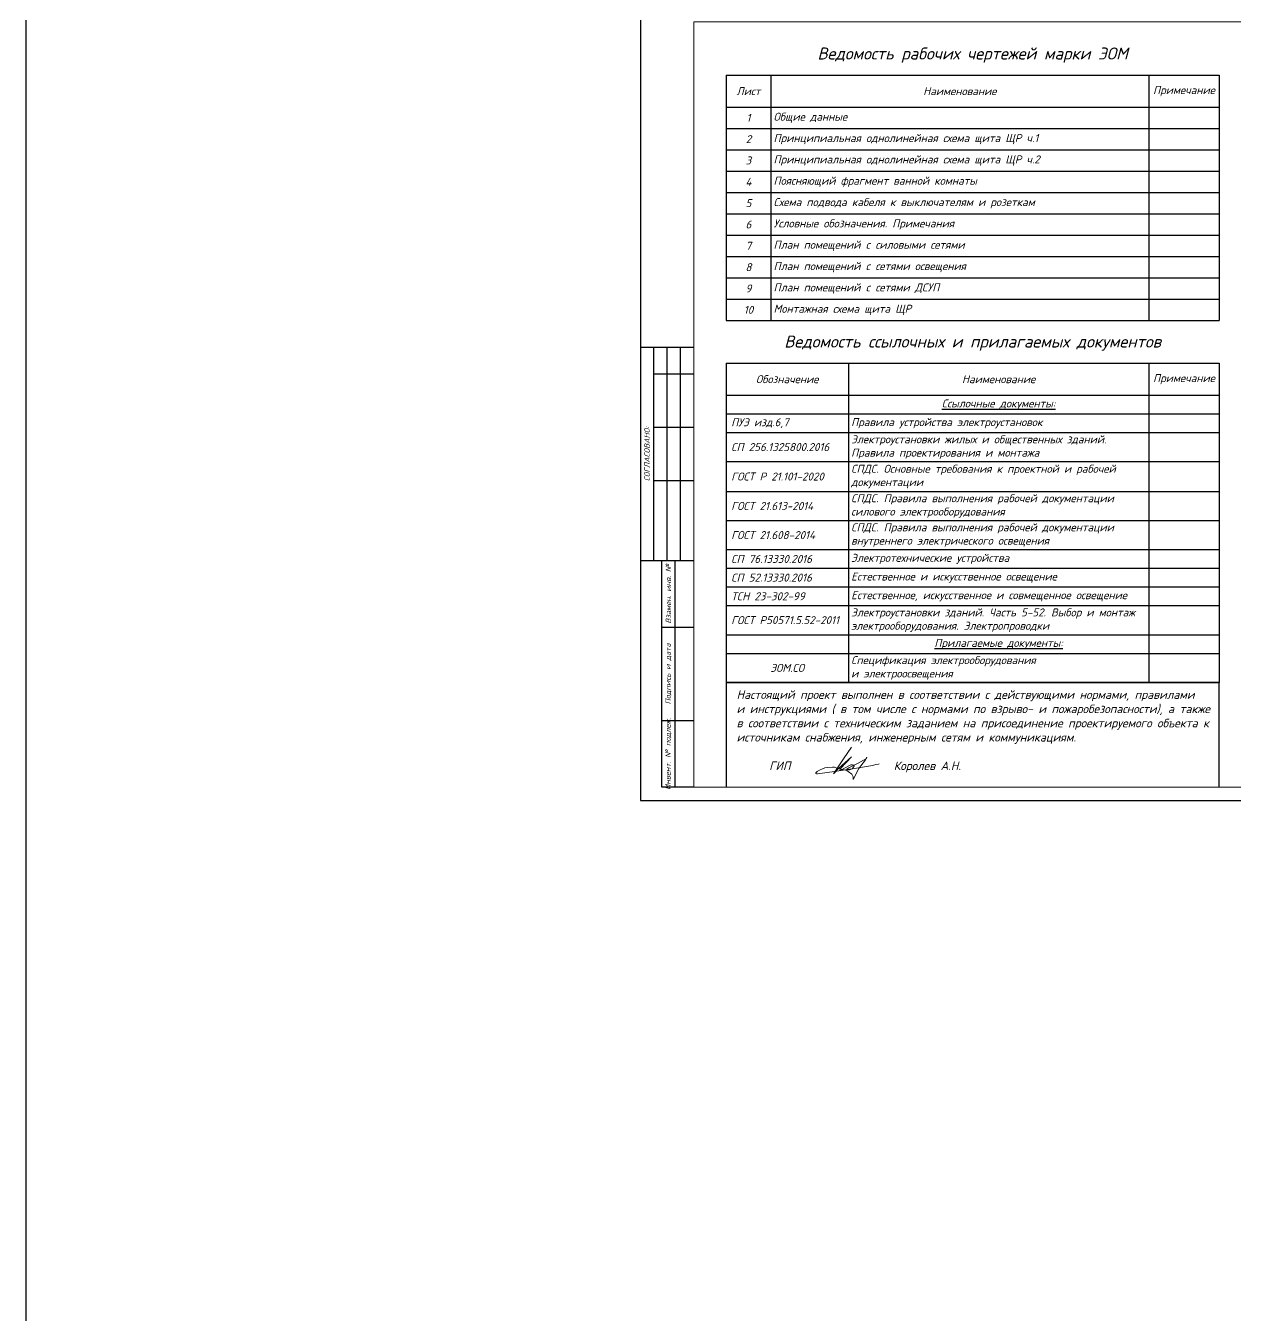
# Model space of a CAD drawing. Header units: millimetres. Extents: x 3082 to 230946, y 1570 to 312844.
# Drawn here: x 176021 to 198701, y 146946 to 171119 of the extents above; entities that cross this region are included whole.
import ezdxf

# ---------------------------------------------------------------- set-up
doc = ezdxf.new("R2010")
doc.units = ezdxf.units.MM
doc.layers.add('A_K1', color=14, linetype='Continuous', lineweight=0)
doc.layers.add('Ramka', color=7, linetype='Continuous', lineweight=0)
doc.layers.add('FORMAT', color=7, linetype='Continuous')
doc.layers.add('TEXT', color=250, linetype='Continuous')
doc.styles.add('ls_200', font='isocpeui.ttf', dxfattribs={"height": 200})
doc.styles.get("Standard").update_dxf_attribs({"font": 'arial.ttf'})

# ---------------------------------------------------------------- blocks, each defined once
blk = doc.blocks.new('giplogo01')
h = blk.add_hatch(color=5)
h.dxf.hatch_style = 1
h.paths.add_polyline_path([(209.6201532403502, 2227.117715778237), (434.86775102088, 2227.117715778237, 0.4142135623730959), (575.7287298337033, 2367.978694591031), (575.7287298337033, 2666.905781153241), (235.6529261068645, 2848.635030543374, 0.2504322029537844), (-235.6529261069663, 2848.635030543315), (-1952.896851092999, 1930.976537679438, 0.7804491133364068), (-1908.122795132673, 1752.189403148717), (-1691.627779172515, 1752.189403148717), (-1691.627779172515, 400, 0.4142135623730951), (-1291.627779172515, 0), (0, 0), (1291.627779172501, 0, 0.4142135623730951), (1691.6277791725, 400), (1691.6277791725, 1752.189403148717), (1908.122795132673, 1752.189403148717, 0.7804491133364939), (1952.89685109297, 1930.976537679438), (664.86775102088, 2619.271791218722), (664.86775102088, 2367.978694591031, -0.4142135623730951), (434.86775102088, 2137.978694591031), (209.6201532403502, 2137.978694591031, 0.4142135623730951), (68.75917442751233, 1997.117715778237), (68.75917442751233, 1752.189403148717), (1182.115107975187, 1752.189403148717, -0.4142135623730951), (1412.115107975187, 1522.189403148717), (1412.115107975187, 594.3857421264984), (1288.061490225576, 594.3857421264984, -0.4142135623730962), (1147.200511412739, 735.2467209392925), (1147.200511412739, 1287.292265545053, 0.4142135623730951), (917.2005114127388, 1517.292265545053), (408.1793530784488, 1517.292265545053, 0.4142135623730951), (178.1793530784489, 1287.292265545053), (178.1793530784489, 1091.342071751307), (267.3183742656256, 1091.342071751307), (267.3183742656256, 1287.292265545053, -0.4142135623730951), (408.1793530784488, 1428.153244357905), (917.2005114127388, 1428.153244357905, -0.4142135623730951), (1058.061490225576, 1287.292265545053), (1058.061490225576, 735.2467209392925, 0.4142135623730951), (1288.061490225576, 505.2467209392926), (1412.115107975187, 505.2467209392926, -0.4142135623730951), (1182.115107975187, 275.2467209392926), (497.3183742656256, 275.2467209392926, -0.4142135623730951), (267.3183742656256, 505.2467209392926), (267.3183742656256, 801.9228931493126), (178.1793530784489, 801.9228931493126), (178.1793530784489, 505.8838117905542, -0.4142135623730951), (-51.82064692155107, 275.8838117905543), (-1132.895357273548, 275.8838117905543, -0.4142135623730951), (-1362.895357273548, 505.8838117905542), (-1362.895357273548, 1522.189403148717, -0.4142135623730951), (-1132.895357273548, 1752.189403148717), (-20.37984675964981, 1752.189403148717), (-20.37984675964981, 1997.117715778237, -0.4142135623730952)])
h.paths.add_polyline_path([(68.75917442751233, 1661.239356574544), (68.75917442751233, 1752.189403148717), (-20.37984675964981, 1752.189403148717), (-20.37984675964981, 1661.239356574544, -0.4142135623730951), (-161.2408255724876, 1520.378377761692), (-796.3825206427864, 1520.378377761692, 0.4142135623730951), (-1026.382520642786, 1290.378377761692), (-1026.382520642786, 728.970125615422, 0.4142135623730951), (-796.3825206427864, 498.9701256154221), (-284.7048541311669, 498.9701256154221, 0.4142135623730951), (-54.70485413116693, 728.970125615422), (-54.70485413116693, 761.2019930438838, -0.4142135623730951), (86.1561246816709, 902.0629718567359), (497.2603140394785, 902.0629718567359, 7.564808302154007), (497.2603140394785, 991.2019930438837), (86.1561246816709, 991.2019930438837, 0.4142135623730951), (-143.8438753183291, 761.2019930438838), (-143.8438753183291, 728.970125615422, -0.4142135623730951), (-284.7048541311669, 588.1091468025697), (-796.3825206427864, 588.1091468025697, -0.4142135623730951), (-937.2434994556098, 728.970125615422), (-937.2434994556098, 1290.378377761692, -0.4142135623730951), (-796.3825206427864, 1431.239356574544), (-161.2408255724876, 1431.239356574544, 0.4142135623730951)], flags=17)
h.paths.add_polyline_path([(575.7287298337033, 3013.652639105101), (575.7287298337033, 2666.905781153241), (664.86775102088, 2619.271791218722), (664.86775102088, 3013.652639105101, 6.005440798363492)])
at = {"color": 5}
for points in [[(-1955.766419939566, 1929.443101348413), (-235.6529261069663, 2848.635030543315, -0.2504322029537845), (235.6529261068645, 2848.635030543374), (1952.89685109297, 1930.976537679438, -0.7804491133364924), (1908.122795132673, 1752.189403148717), (1691.6277791725, 1752.189403148717), (1691.6277791725, 400, -0.4142135623730951), (1291.627779172501, 0), (0, 0), (-1291.627779172515, 0, -0.4142135623730951), (-1691.627779172515, 400), (-1691.627779172515, 1752.189403148717), (-1908.122795132673, 1752.189403148717, -0.7804491133364924), (-1952.89685109297, 1930.976537679438), (-235.6529261068645, 2848.635030543374, -0.2504322029537845), (235.6529261069518, 2848.635030543315), (1955.766419939566, 1929.443101348413)], [(1412.115107975187, 594.3857421264984), (1288.061490225576, 594.3857421264984, -0.4142135623730951), (1147.200511412739, 735.2467209392925), (1147.200511412739, 1287.292265545053, 0.4142135623730951), (917.2005114127531, 1517.292265545053), (408.1793530784488, 1517.292265545053, 0.4142135623730951), (178.1793530784489, 1287.292265545053), (178.1793530784489, 1091.342071751307), (267.3183742656256, 1091.342071751307), (267.3183742656256, 1287.292265545053, -0.4142135623730951), (408.1793530784488, 1428.153244357905), (917.2005114127531, 1428.153244357905, -0.4142135623730951), (1058.061490225576, 1287.292265545053), (1058.061490225576, 735.2467209392925, 0.4142135623730951), (1288.061490225576, 505.2467209392926), (1412.115107975187, 505.2467209392926, -0.4142135623730951), (1182.115107975187, 275.2467209392926), (497.3183742656256, 275.2467209392926, -0.4142135623730951), (267.3183742656256, 505.2467209392926), (267.3183742656256, 801.9228931493126), (178.1793530784489, 801.9228931493126), (178.1793530784489, 505.8838117905542, -0.4142135623730951), (-51.82064692155107, 275.8838117905543), (-1132.895357273548, 275.8838117905543, -0.4142135623730951), (-1362.895357273548, 505.8838117905542), (-1362.895357273548, 1522.189403148717, -0.4142135623730951), (-1132.895357273548, 1752.189403148717), (1182.115107975187, 1752.189403148717, -0.4142135623730951), (1412.115107975187, 1522.189403148717), (1412.115107975187, 594.3857421264984), (1377.200511412739, 594.3857421264984)]]:
    blk.add_lwpolyline(points, format="xyb", dxfattribs=at)
blk.add_lwpolyline([(664.86775102088, 3013.652639105101), (664.86775102088, 2367.978694591031, -0.4142135623730951), (434.86775102088, 2137.978694591031), (209.6201532403502, 2137.978694591031, 0.4142135623730951), (68.75917442751233, 1997.117715778237), (68.75917442751233, 1661.239356574544, -0.4142135623730951), (-161.2408255724876, 1431.239356574544), (-796.3825206427864, 1431.239356574544, 0.4142135623730951), (-937.2434994556098, 1290.378377761692), (-937.2434994556098, 728.970125615422, 0.4142135623730951), (-796.3825206427864, 588.1091468025697), (-284.7048541311669, 588.1091468025697, 0.4142135623730951), (-143.8438753183291, 728.970125615422), (-143.8438753183291, 761.2019930438838, -0.4142135623730951), (86.1561246816709, 991.2019930438837), (497.2603140394785, 991.2019930438837, -7.564808302154006), (497.2603140394785, 902.0629718567359), (86.1561246816709, 902.0629718567359, 0.4142135623730951), (-54.70485413116693, 761.2019930438838), (-54.70485413116693, 728.970125615422, -0.4142135623730951), (-284.7048541311669, 498.9701256154221), (-796.3825206427864, 498.9701256154221, -0.4142135623730951), (-1026.382520642786, 728.970125615422), (-1026.382520642786, 1290.378377761692, -0.4142135623730951), (-796.3825206427864, 1520.378377761692), (-161.2408255724876, 1520.378377761692, 0.4142135623730951), (-20.37984675964981, 1661.239356574544), (-20.37984675964981, 1997.117715778237, -0.4142135623730951), (209.6201532403502, 2227.117715778237), (434.86775102088, 2227.117715778237), (209.6201532403502, 2227.117715778237), (434.86775102088, 2227.117715778237, 0.4142135623730951), (575.7287298337033, 2367.978694591031), (575.7287298337033, 3013.652639105101), (575.7287298337033, 3013.652639105101), (575.7287298337033, 3013.652639105101, -6.005440798363492)], format="xyb", close=True, dxfattribs=at)
blk = doc.blocks.new('*U369')
at = {"linetype": 'Continuous'}
for points in [[(-20960.50000000087, 8499.99999999965), (-19960.50000000087, 8499.99999999965)], [(-20710.50000000087, 4499.99999999965), (-20710.50000000087, 8499.99999999965)], [(-20460.50000000087, 4499.99999999965), (-20460.50000000087, 8499.99999999965)], [(-20210.50000000087, 4499.99999999965), (-20210.50000000087, 8499.99999999965)], [(-20710.50000000087, 7999.99999999965), (-19960.50000000087, 7999.99999999965)], [(-20710.50000000087, 6999.99999999965), (-19960.50000000087, 6999.99999999965)], [(-20710.50000000087, 5999.999999999651), (-19960.50000000087, 5999.999999999651)], [(-20960.50000000087, 4499.99999999965), (-19960.50000000087, 4499.99999999965)], [(-20560.50000000087, 249.9999999996508), (-20560.50000000087, 4499.99999999965)], [(-20560.50000000087, 4499.99999999965), (-19979.10108165612, 4499.99999999965)], [(-20310.50000000087, 249.9999999996508), (-20310.50000000087, 4499.99999999965)], [(-20560.50000000087, 3249.999999999651), (-19960.50000000087, 3249.999999999651)], [(-20560.50000000087, 1499.999999999651), (-19960.50000000087, 1499.999999999651)], [(-19960.50000000087, 249.9999999996508), (-20560.50000000087, 249.9999999996508)]]:
    blk.add_lwpolyline(points, dxfattribs=at)
for points in [[(-9499.999999999942, 250), (-9499.999999999942, 3000), (-250, 3000)], [(-8999.999999998778, 1750.000000001455), (-8999.999999998778, 3000.000000001455)], [(-8499.999999998836, 250.0000000014552), (-8499.999999998836, 3000.000000001455)], [(-7999.999999998836, 1750.000000001455), (-7999.999999998836, 3000.000000001455)], [(-7499.999999998836, 250.0000000014552), (-7499.999999998836, 3000.000000001455)], [(-6749.999999998836, 250.0000000014552), (-6749.999999998836, 3000.000000001455)], [(-6249.999999998836, 250.0000000014552), (-6249.999999998836, 3000.000000001455)], [(-9499.999999998776, 2750.000000001455), (-6249.999999998836, 2750.000000001455)], [(-9499.999999998776, 2500.000000001455), (-6249.999999998836, 2500.000000001455)], [(-6249.999999998836, 2500.000000001455), (-249.9999999988359, 2500.000000001455)], [(-9499.999999998776, 2250.000000001455), (-6249.999999998836, 2250.000000001455)], [(-9499.999999998776, 2000.000000001455), (-6249.999999998836, 2000.000000001455)], [(-9499.999999998776, 1750.000000001455), (-6249.999999998836, 1750.000000001455)], [(-6249.999999998836, 1750.000000001455), (-249.9999999988359, 1750.000000001455)], [(-2749.999999998836, 250.0000000014552), (-2749.999999998836, 1750.000000001455)], [(-1999.999999998836, 1750.000000001455), (-1999.999999998836, 1000.000000001455)], [(-1149.999999998836, 1750.000000001455), (-1149.999999998836, 1000.000000001455)], [(-9499.999999998776, 1500.000000001455), (-6249.999999998836, 1500.000000001455)], [(-2749.999999998836, 1500.000000001455), (-249.9999999988359, 1500.000000001455)], [(-9499.999999998776, 1250.000000001455), (-6249.999999998836, 1250.000000001455)], [(-9499.999999998776, 1000.000000001455), (-6249.999999998836, 1000.000000001455)], [(-6249.999999998836, 1000.000000001455), (-249.9999999988359, 1000.000000001455)], [(-9499.999999998776, 750.0000000014551), (-6249.999999998836, 750.0000000014551)], [(-9499.999999998776, 500.0000000014551), (-6249.999999998836, 500.0000000014551)]]:
    blk.add_lwpolyline(points)
at = {"layer": 'Ramka', "color": 7}
for points in [[(-20960.50000000087, -3.49246e-10), (0, 0), (0, 14850), (-20960.50000000087, 14849.99999999965)], [(-19960.50000000087, 249.9999999996508), (-250, 250), (-250, 14600), (-19960.50000000087, 14599.99999999965)]]:
    blk.add_lwpolyline(points, close=True, dxfattribs=at)
at = {"layer": 'Ramka', "color": 5, "lineweight": 9, "flags": 128}
for points in [[(-7317.949323314009, 1225.89041583729), (-7312.805456091417, 1234.327891451539), (-7153.41970539815, 1283.717757541686), (-6999.263618329002, 1321.224714717595), (-7149.278302040649, 1284.453421295853), (-7317.532284172647, 1082.425945758354), (-7329.399400665192, 1066.028595189331), (-7344.727677690563, 1043.547606362495), (-7356.331325483903, 1027.939778782893), (-7367.218714749208, 1011.902380678337), (-7370.656820595657, 1004.456458723172), (-7372.258346266811, 1000.706803770037), (-7373.710609326533, 999.8507240556646), (-7377.300548845363, 992.3277557329272), (-7382.403730080856, 984.9824635980182), (-7367.218714749208, 1011.902380678337), (-7350.529501586919, 1035.743692572694), (-7329.399400665192, 1066.028595189331), (-7295.647451278215, 1096.115759223234), (-7279.034039959704, 1112.920302808983), (-7262.140689053341, 1129.892339995829), (-7246.375151525644, 1145.34939729236), (-7233.815370843206, 1156.648161451565), (-7219.593988789639, 1170.272207418689), (-7199.662841824583, 1189.9150704036), (-7172.838545372477, 1217.114299423061), (-7157.192550145484, 1236.156674474943), (-7148.630137657209, 1246.412886242615), (-7145.923545865108, 1249.794627025956), (-7143.344960242903, 1254.949489768129), (-7172.838545373102, 1217.114299422828), (-7201.162966546064, 1180.375217086868), (-7232.488402074901, 1144.927751095034), (-7241.492559551961, 1132.004486199934), (-7248.074359031162, 1123.809162362246), (-7263.288205333752, 1105.55022310093), (-7269.734669399214, 1097.388333870098), (-7285.062958900278, 1079.775835628155), (-7293.095880600391, 1069.784459792543), (-7298.851106109797, 1061.779231838882), (-7308.442632787628, 1051.229430260137), (-7309.015654589443, 1046.647311832988), (-7315.891891241772, 1032.90097294026), (-7319.097293449958, 1028.000756819965), (-7323.627635639553, 1021.302494889358), (-7328.068535879022, 1015.288474697387), (-7331.363404998018, 1011.995084248483), (-7333.08247040282, 1010.563174288021), (-7326.492732164843, 1024.88227388775), (-7321.835989217972, 1032.286690161098), (-7317.33998172148, 1038.93780208053), (-7311.737489424108, 1046.790502008516), (-7304.00173254816, 1057.243450452806), (-7271.081329833179, 1095.840995236765), (-7252.810476911952, 1118.35476127686), (-7230.941714970788, 1137.573622966884), (-7213.607886602564, 1154.040583405178), (-7200.428435095047, 1167.500541945454), (-7193.372760285086, 1173.925816714298), (-7185.444874060734, 1180.963275451213), (-7179.193430773681, 1186.170488700503), (-7202.240973014777, 1155.765282415552), (-7214.385733811579, 1138.948166764108), (-7230.0668113813, 1117.28268146934), (-7244.933639096489, 1096.514214396477), (-7251.613930511986, 1087.765040623722), (-7257.188690664945, 1081.138550297357), (-7261.285061840361, 1075.688752092188), (-7264.132213143398, 1071.419928438263), (-7267.104471751256, 1066.639595799613), (-7272.8821333542, 1059.875982709694), (-7236.629082585146, 1101.657581833657), (-7227.317635904459, 1110.075411617756), (-7220.396257838, 1119.529045679839), (-7215.887931388265, 1124.577098246897), (-7206.411854010467, 1134.048936658306), (-7243.944644714168, 1079.063581087859), (-7223.029436328215, 1116.436438416131), (-7216.153199674024, 1130.898736384697), (-7207.582415015204, 1148.349924064474), (-7207.018160848645, 1160.770562675316), (-7206.125355592391, 1167.555651024915), (-7206.698377393578, 1174.428812277736), (-7208.70394121739, 1184.309000015026), (-7210.136483239708, 1187.602390465094), (-7216.439698091476, 1193.04364995053), (-7219.676144840895, 1194.047617709031), (-7226.296498773081, 1195.476028186734), (-7233.916800632535, 1194.761948459549), (-7250.534382946556, 1190.179830032168), (-7262.854289273192, 1185.024950898019), (-7276.320264163195, 1177.865392902633), (-7286.921105086263, 1172.137753064744), (-7310.987945856919, 1154.954833545256), (-7326.145032139888, 1142.812808076851), (-7349.480798305406, 1120.557702649384), (-7367.244424226156, 1099.079045056831), (-7378.418299428886, 1083.471233870368), (-7383.002461359298, 1077.600403854856), (-7390.738218235551, 1063.567668217467), (-7403.631171325615, 1041.229869566858), (-7408.790042441731, 1025.388975377893), (-7409.647862797065, 1016.887392054777), (-7410.220884598253, 1010.014230802189), (-7407.069277172372, 1001.42276284867), (-7401.912105922355, 997.1270329684484), (-7390.021947225017, 995.5519246358887), (-7377.845290108976, 997.4134133213665), (-7352.632405733459, 1012.305290016345), (-7337.160879499977, 1021.183121933602), (-7298.76856857764, 1048.532617738237), (-7276.277556478439, 1064.713206021115), (-7258.739510204105, 1076.432028674055), (-7242.631264175681, 1081.513230038574), (-7218.402566714606, 1096.501613685861), (-7205.36637689585, 1102.229261719622), (-7215.668701670526, 1085.589529759716), (-7223.26873414847, 1075.945033295546), (-7224.701301131791, 1073.081213374622), (-7225.280264864443, 1070.571235276991), (-7219.400855708634, 1070.217393454164), (-7211.521849621481, 1072.508452669252), (-7153.757192105755, 1115.49874738208), (-7129.007009764595, 1134.08058913704), (-7147.343632521806, 1114.60661860113), (-7157.371476603441, 1102.578570022015), (-7158.804043587996, 1098.56921229884), (-7158.517520205815, 1094.846251319861), (-7153.790109066687, 1094.273490613792), (-7148.489676124184, 1096.278169474797), (-7062.536730417749, 1149.545226538786), (-7071.991552698193, 1138.94908791827), (-7073.137596300265, 1134.366985881235), (-7072.27807608193, 1132.075926666846), (-7071.132032479552, 1131.503165961476), (-7065.974848747021, 1132.36230702023), (-7051.362842734366, 1135.226126939291), (-7031.481599734863, 1145.909642138285), (-7013.406095273559, 1156.474250890314), (-6998.507578362477, 1164.063379414147), (-6991.488092498315, 1169.075060176663), (-6988.336472591152, 1173.513980231713), (-6987.459799923701, 1174.917295914609), (-6990.485298104977, 1176.807370680384), (-6996.215503638378, 1175.948229621164), (-6999.940120385422, 1172.511648996034), (-7002.232207590175, 1169.075068372301), (-7003.951272992811, 1164.492949942359), (-7005.097291637911, 1160.769972574664), (-7004.237771416476, 1159.194872437743), (-6998.07780577219, 1157.476582123898), (-6991.344830807996, 1158.622111730976), (-6981.164135098224, 1162.63574699685), (-6960.974787661574, 1171.652491547866), (-6955.2445946082, 1174.22993111331), (-6949.227890656722, 1179.098438090412), (-6946.561645353606, 1181.440067279851), (-6944.357230304508, 1185.112450085347), (-6943.784208503946, 1188.262666749302), (-6947.222314352868, 1189.408188162604), (-6950.373921778751, 1189.408188162604), (-6952.902242272554, 1187.110740029951), (-6956.104114829955, 1183.966928674606), (-6957.250158434501, 1179.384810247458), (-6957.106909224227, 1177.236949404468), (-6955.2445946082, 1174.22993111331), (-6951.806488763934, 1173.657170407939), (-6947.841234048595, 1172.095719912322), (-6942.165153922907, 1174.752719848882), (-6936.907971850988, 1177.380147777265), (-6864.98874116852, 1222.240125542972), (-6845.686530363512, 1238.017339516431), (-6824.77132198005, 1258.207269130275), (-6809.586294165272, 1278.254016763531), (-6802.423546610167, 1289.995684991823), (-6778.942968106595, 1333.204433671664), (-6779.983373732699, 1335.174727294128), (-6812.221885053208, 1306.835289631737), (-6868.075477051012, 1229.571598134469), (-7002.447293573452, 1053.869010972092), (-7007.647642751923, 1043.906094711274)], [(-7008.81622054374, 1018.493395493599), (-7157.373750134138, 803.0613043382764), (-7347.870642057081, 520.7425192410592), (-7251.301988217441, 621.9766850059386), (-7007.491392794763, 837.9660274870694), (-7215.667756612806, 621.9766850059386), (-7231.368853977649, 585.7480131203772), (-7198.800962859228, 594.788027500268), (-7154.733334377802, 623.8498462715653), (-7017.553142600459, 691.7557754099832), (-6987.840848824707, 692.2758707490283), (-6962.529277096894, 682.9007913682143), (-6960.651395202382, 662.2774713411928), (-6998.163508700905, 615.411347520072), (-7047.853401766857, 594.788027500268), (-7086.287384558862, 591.0417049764656), (-7094.732162540546, 607.9187024796847), (-7060.975812830424, 631.3517643942033), (-6894.169680179491, 712.9266980893443), (-6726.79405504784, 809.3017646432851), (-6720.490203919587, 826.014787462307), (-6724.985739367781, 826.7659065807237), (-6728.727290547846, 823.1560590495355), (-6748.639964285074, 783.4590437677689), (-6834.84468930347, 674.5364772225729), (-6869.067664209215, 621.4295735557097), (-6979.014349150864, 413.411546515068), (-6979.976507072731, 466.1982888611965), (-7002.146894541962, 512.3967512447852), (-7069.614069550066, 567.8404699545353), (-7118.598334270922, 590.9397011462131), (-7202.670537673331, 611.6372057716363), (-7274.138154049172, 630.0149920231197), (-7325.1198183659, 644.0929701947607), (-7363.371703524534, 648.1916695830878), (-7456.048020339963, 642.4794550456572), (-7506.739450418783, 632.2976180978585), (-7553.860045846014, 614.699941845145), (-7607.920282229243, 591.1648761006071), (-7651.08597212324, 566.3196855608838), (-7674.883857231353, 540.3179817188065), (-7676.545498184626, 527.0389375353698), (-7664.367718617199, 519.2866463784594), (-7645.554756354933, 522.606407424435), (-7326.792840416937, 565.7633010284042), (-6914.148210807471, 626.9285073503851), (-6617.442871312377, 679.8221302819436), (-6549.497690003758, 695.1597972421441), (-6503.463962307899, 702.3954173172824), (-6490.839488243452, 709.0137721153442)]]:
    blk.add_lwpolyline(points, dxfattribs=at)
at = {"layer": 'A_K1', "xscale": 0.1741164628948324, "yscale": 0.1741164628948324, "zscale": 0.1741164628948324}
blk.add_blockref('giplogo01', (-2314.118104602236, 350.8169654026424), dxfattribs=at)
at = {"layer": 'A_K1', "color": 5, "insert": (-1870.214841708613, 625.0000000007129), "char_height": 100, "width": 1620.214841708614, "attachment_point": 4, "line_spacing_factor": 1.45, "style": 'ls_200'}
blk.add_mtext('\\pxql;ООО "ГИП"\\Pwww.gipproekt.ru\\P+7 499 677-21-76', dxfattribs=at)
at = {"layer": 'Ramka', "lineweight": 9, "style": 'ls_200'}
for s, p in [('Разраб.', (-9485.246801680349, 1054.646904994268)), ('Бубнов', (-8485.246801680652, 1054.646904994268)), ('02.20', (-6750.246801680653, 1054.646904994268)), ('Проверил', (-9485.246801680349, 554.6469049942679)), ('Королев', (-8485.246801680652, 554.6469049942679)), ('02.20', (-6750.246801680653, 554.6469049942679))]:
    blk.add_text(s, height=150.000003730871, dxfattribs=at).set_placement(p)
at = {"layer": 'TEXT', "color": 0, "linetype": 'Continuous', "lineweight": 0, "char_height": 99.99999999999996, "attachment_point": 5, "rotation": 90, "style": 'ls_200'}
for s, insert, width in [('\\pxqc;СОГЛАСОВАНО:', (-20835.50000000087, 6499.99999999965), 3999.999999999999), ('\\pxqc;Взамен. инв. №', (-20435.50000000087, 3874.999999999651), 1250), ('\\pxqc;Подпись и дата', (-20435.50000000087, 2374.999999999651), 1749.999999999999), ('\\pxqc;Инвент. № подлеж.', (-20435.50000000087, 874.9999999996508), 1250)]:
    blk.add_mtext(s, dxfattribs=dict(at, insert=insert, width=width))
at = {"layer": 'TEXT', "color": 0, "linetype": 'Continuous', "lineweight": 0, "style": 'ls_200'}
for s, insert, char_height, width, attachment_point in [('\\pxi1,ql;Шифр:                                                ЭОМ', (-6249.999999998836, 2750.000000001426), 149.9999999999999, 5999.999999999997, 4), ('\\pxqc;Кол.уч', (-8749.999999998807, 1875.000000001455), 99.99999999999996, 499.9999999999416, 5), ('\\pxqc;Дата', (-6499.999999998836, 1875.000000001455), 99.99999999999996, 499.9999999999998, 5), ('\\pxqc;Изм.', (-9249.99999999936, 1875.000000001455), 99.99999999999996, 500.0000000011638, 5), ('\\pxqc;Лист', (-8249.999999998836, 1875.000000001455), 99.99999999999996, 499.9999999999998, 5), ('№ док.', (-7749.999999998836, 1875.000000001455), 99.99999999999996, 499.9999999999998, 5), ('\\pxqc;Подпись', (-7124.999999998836, 1875.000000001455), 99.99999999999996, 749.9999999999995, 5), ('\\pxqc;Электрооборудование и освещение', (-6250.000230068966, 1375.000000001397), 149.9999999999999, 3500.000230070008, 4), ('\\pxqc;Стадия', (-2374.999999999418, 1625.000000001455), 99.99999999999996, 750.0000000011638, 5), ('\\pxqc;Лист', (-1574.999999999418, 1625.000000001455), 99.99999999999996, 850.0000000011638, 5), ('\\pxqc;Листов', (-700, 1625.000000001455), 99.99999999999996, 899.9999999999995, 5), ('\\pxqc;Формат                А3', (-249.9999999999709, 124.9999999999418), 124.6666666666666, 2499.999999998864, 6)]:
    blk.add_mtext(s, dxfattribs=dict(at, insert=insert, char_height=char_height, width=width, attachment_point=attachment_point))
blk = doc.blocks.new('*T382')
at = {"color": 0, "linetype": 'ByBlock', "lineweight": -2, "transparency": 16777216}
for p, q in [((0, 0), (9250, 0)), ((0, 0), (0, -4600)), ((841.7417072200624, 0), (841.7417072200624, -4600)), ((7927.879798891372, 0), (7927.879798891372, -4600)), ((9250, 0), (9250, -4600)), ((0, -600), (9250, -600)), ((0, -1000), (9250, -1000)), ((0, -1400), (9250, -1400)), ((0, -1800), (9250, -1800)), ((0, -2200), (9250, -2200)), ((0, -2600), (9250, -2600)), ((0, -3000), (9250, -3000)), ((0, -3400), (9250, -3400)), ((0, -3800), (9250, -3800)), ((0, -4200), (9250, -4200)), ((0, -4600), (9250, -4600))]:
    blk.add_line(p, q, dxfattribs=at)
at = {"color": 0, "transparency": 16777216, "char_height": 149.9999999999999, "style": 'ls_200'}
for s, insert, width, attachment_point in [('Лист', (420.8708536100457, -300), 838.7417072200676, 5), ('Наименование', (4384.810753055732, -300), 7083.138091671303, 5), ('Примечание', (8588.939899445688, -300), 1319.120201108627, 5), ('1', (420.8708536100457, -800), 838.7417072200676, 5), ('Общие данные', (891.7417072200624, -800), 6986.138091671303, 4), ('2', (420.8708536100457, -1200), 838.7417072200676, 5), ('Принципиальная однолинейная схема щита ЩР ч.1', (891.7417072200624, -1200), 6986.138091671303, 4), ('3', (420.8708536100457, -1600), 838.7417072200676, 5), ('Принципиальная однолинейная схема щита ЩР ч.2', (891.7417072200624, -1600), 6986.138091671303, 4), ('4', (420.8708536100457, -2000), 838.7417072200676, 5), ('Поясняющий фрагмент ванной комнаты', (891.7417072200624, -2000), 6986.138091671303, 4), ('5', (420.8708536100457, -2400), 838.7417072200676, 5), ('Схема подвода кабеля к выключателям и розеткам', (891.7417072200624, -2400), 6986.138091671303, 4), ('6', (420.8708536100457, -2800), 838.7417072200676, 5), ('Условные обозначения. Примечания', (891.7417072200624, -2800), 6986.138091671303, 4), ('7', (420.8708536100457, -3200), 838.7417072200676, 5), ('План помещений c силовыми сетями', (891.7417072200624, -3200), 6986.138091671303, 4), ('8', (420.8708536100457, -3600), 838.7417072200676, 5), ('План помещений c сетями освещения', (891.7417072200624, -3600), 6986.138091671303, 4), ('9', (420.8708536100457, -4000), 838.7417072200676, 5), ('План помещений c сетями ДСУП', (891.7417072200624, -4000), 6986.138091671303, 4), ('10', (420.8708536100457, -4400), 838.7417072200676, 5), ('Монтажная схема щита ЩР', (891.7417072200624, -4400), 6986.138091671303, 4)]:
    blk.add_mtext(s, dxfattribs=dict(at, insert=insert, width=width, attachment_point=attachment_point))
blk = doc.blocks.new('*T383')
at = {"color": 0, "linetype": 'ByBlock', "lineweight": -2, "transparency": 16777216}
for p, q in [((0, 0), (9250, 0)), ((0, 0), (0, -5985)), ((2296.479306625144, 0), (2296.479306625144, -5985)), ((7927.879798891372, 0), (7927.879798891372, -5985)), ((9250, 0), (9250, -5985)), ((0, -600), (9250, -600)), ((0, -950), (9250, -950)), ((0, -1300), (9250, -1300)), ((0, -1845), (9250, -1845)), ((0, -2405), (9250, -2405)), ((0, -2950), (9250, -2950)), ((0, -3495), (9250, -3495)), ((0, -3845), (9250, -3845)), ((0, -4195), (9250, -4195)), ((0, -4545), (9250, -4545)), ((0, -5090), (9250, -5090)), ((0, -5440), (9250, -5440)), ((0, -5985), (9250, -5985))]:
    blk.add_line(p, q, dxfattribs=at)
at = {"color": 0, "transparency": 16777216, "char_height": 149.9999999999999, "style": 'ls_200'}
for s, insert, width, attachment_point in [('Обозначение', (1148.239653312572, -300), 2293.479306625143, 5), ('Наименование', (5112.179552758258, -300), 5628.400492266226, 5), ('Примечание', (8588.939899445688, -300), 1319.120201108627, 5), ('{\\LСсылочные документы:}', (5112.179552758258, -775), 5531.400492266227, 5), ('{\\C256;Правила устройства электроустановок}', (2346.479306625144, -1125), 5531.400492266227, 4), ('Электроустановки жилых и общественных зданий. Правила проектирования и монтажа', (2346.479306625144, -1572.5), 5531.400492266227, 4), ('СПДС. Основные требования к проектной и рабочей документации', (2346.479306625144, -2125), 5531.400492266227, 4), ('СПДС. Правила выполнения рабочей документации силового электрооборудования', (2346.479306625144, -2677.5), 5531.400492266227, 4), ('СПДС. Правила выполнения рабочей документации внутреннего электрического освещения', (2346.479306625144, -3222.5), 5531.400492266227, 4), ('Электротехнические устройства', (2346.479306625144, -3670), 5531.400492266227, 4), ('Естественное и искусственное освещение', (2346.479306625144, -4020), 5531.400492266227, 4), ('Естественное, искусственное и совмещенное освещение', (2346.479306625144, -4370), 5531.400492266227, 4), ('Электроустановки зданий. Часть 5-52. Выбор и монтаж электрооборудования. Электропроводки', (2346.479306625144, -4817.5), 5531.400492266227, 4), ('{\\LПрилагаемые документы:}', (5112.179552758258, -5265), 5531.400492266227, 5), ('Спецификация электрооборудования \\Pи электроосвещения', (2346.479306625144, -5712.5), 5531.400492266227, 4), ('ЭОМ.СО', (1148.239653312572, -5712.5), 2293.479306625143, 5)]:
    blk.add_mtext(s, dxfattribs=dict(at, insert=insert, width=width, attachment_point=attachment_point))
at = {"color": 0, "transparency": 16777216, "char_height": 149.9999999999999, "width": 2293.479306625143, "attachment_point": 4}
for s, insert in [('{\\fISOCPEUR|b0|i1|c204|p34; ПУЭ изд.6,7}', (1.5, -1125)), ('{\\fISOCPEUR|b0|i1|c204|p34;\\C256; СП 256.1325800.2016}', (1.5, -1572.5)), ('{\\fISOCPEUR|b0|i1|c204|p34;\\C256; ГОСТ Р 21.101-2020}', (1.5, -2125)), ('{\\fISOCPEUR|b0|i1|c204|p34;\\C256; ГОСТ 21.613-2014}', (1.5, -2677.5)), ('{\\fISOCPEUR|b0|i1|c204|p34;\\C256; ГОСТ 21.608-2014}', (1.5, -3222.5)), ('{\\fISOCPEUR|b0|i1|c204|p34;\\C256; СП 76.13330.2016}', (1.5, -3670)), ('{\\fISOCPEUR|b0|i1|c204|p34;\\C256; СП 52.13330.2016}', (1.5, -4020)), ('{\\fISOCPEUR|b0|i1|c204|p34;\\C256; ТСН 23-302-99}', (1.5, -4370)), ('{\\fISOCPEUR|b0|i1|c204|p34;\\C256; ГОСТ Р50571.5.52-2011}', (1.5, -4817.5))]:
    blk.add_mtext(s, dxfattribs=dict(at, insert=insert))

msp = doc.modelspace()

# ---------------------------------------------------------------- linework, layer by layer
at = {"color": 6}
msp.add_lwpolyline([(176020.7720198988, 1570.173302903311), (176020.7720198989, 1570.17330290334), (230945.8657567307, 1570.173302903806), (230945.8657567303, 189770.1733029038), (176020.7720198985, 189770.1733029043), (176020.7720198985, 189770.1733029043), (176020.7720198988, 1570.173302903311)], close=True, dxfattribs=at)
msp.add_lwpolyline([(198401.6125756278, 156843.7020255514), (198401.6125756277, 158808.7348429323), (189151.6125756277, 158808.7348429323), (189151.6125756277, 156843.7020255513)])
at = {"color": 5, "lineweight": 9, "flags": 128}
msp.add_lwpolyline([(191504.2966507253, 157592.0228615168), (191355.7391248293, 157376.5907757164), (191165.2422376436, 157094.2719976439), (191261.8108890828, 157195.5061608951), (191505.6214784424, 157411.4954980014), (191297.4451198017, 157195.5061608951), (191281.7440228288, 157159.2774899106), (191314.3119131335, 157168.3175040621), (191358.3795405196, 157197.3793221105), (191495.5597288882, 157265.2852495623), (191525.2720219207, 157265.8053448859), (191550.5835930219, 157256.4302657389), (191552.4614748702, 157235.8069462308), (191514.9493623025, 157188.9408235701), (191465.2594704733, 157168.3175040621), (191426.8254886333, 157164.5711816338), (191418.3807108657, 157181.448178713), (191452.137059735, 157204.8812400431), (191618.9431882373, 157286.456171714), (191786.3188092102, 157382.8312358719), (191792.6226601804, 157399.5442582753), (191788.127124844, 157400.2953773758), (191784.3855737512, 157396.6855299317), (191764.4729005162, 157356.9885156385), (191678.26817764, 157248.0659518012), (191644.0452035827, 157194.9590494523), (191534.0985213773, 156986.941027588), (191533.1363634805, 157039.7277686198), (191510.9659765622, 157085.9262298567), (191443.4988032317, 157141.3699471869), (191394.5145397315, 157164.4691778047), (191310.4423384153, 157185.1666819158), (191238.9747238209, 157203.5444677055), (191187.9930607698, 157217.6224455296), (191149.7411765646, 157221.7211448218), (191057.06486205, 157216.0089304259), (191006.3734332348, 157205.8270937258), (190959.2528389812, 157188.2294179157), (190905.1926039386, 157164.694352757), (190862.0269151217, 157139.849162834), (190838.229030602, 157113.8474596415), (190836.5673896929, 157100.5684157845), (190848.7451689549, 157092.8161248185), (190867.5581307489, 157096.1358857819), (191186.3200387604, 157139.2927783153), (191598.9646581079, 157200.4579831159), (191895.6699902214, 157253.3516047325), (191963.6151698426, 157268.6892713106), (192009.6488963923, 157275.924891203), (192022.2733701382, 157282.5432458355)], dxfattribs=at)
at = {"layer": 'FORMAT'}
msp.add_lwpolyline([(187546.3625756273, 156593.7020255514), (208506.8625756282, 156593.7020255518), (208506.8625756282, 171443.7020255517), (187546.3625756273, 171443.7020255514)], close=True, dxfattribs=at)

# ---------------------------------------------------------------- block references
for name, p in [('*T382', (189151.6125756278, 170193.7020255509)), ('*T383', (189151.6125756277, 164793.7348429323))]:
    msp.add_blockref(name, p)
msp.add_blockref('*U369', (208506.8625756282, 156593.7020255516), dxfattribs=at)

# ---------------------------------------------------------------- texts
at = {"color": 7, "linetype": 'ByBlock', "lineweight": 9, "insert": (189349.7739689083, 158660.1986226984), "char_height": 160, "width": 8856.233245166519, "attachment_point": 1, "style": 'ls_200'}
msp.add_mtext('Настоящий проект выполнен в соответствии с действующими нормами, правилами  и инструкциями ( в том числе с нормами по взрыво- и пожаробезопасности), а также в соответствии с техническим заданием на присоединение проектируемого объекта к источникам снабжения, инженерным сетям и коммуникациям.\\P\\P      ГИП                   Королев А.Н.                                                                          ', dxfattribs=at)
at = {"layer": 'TEXT', "color": 0, "linetype": 'Continuous', "lineweight": 0, "char_height": 224.9999999999999, "width": 9249.999999999995, "attachment_point": 4, "style": 'ls_200'}
for s, insert in [('\\pxqc;Ведомость рабочих чертежей марки ЭОМ', (189151.6125756278, 170568.7020255509)), ('\\pxqc;Ведомость ссылочных и прилагаемых документов', (189151.6125756277, 165168.7348429323))]:
    msp.add_mtext(s, dxfattribs=dict(at, insert=insert))

doc.saveas('drawing.dxf')
